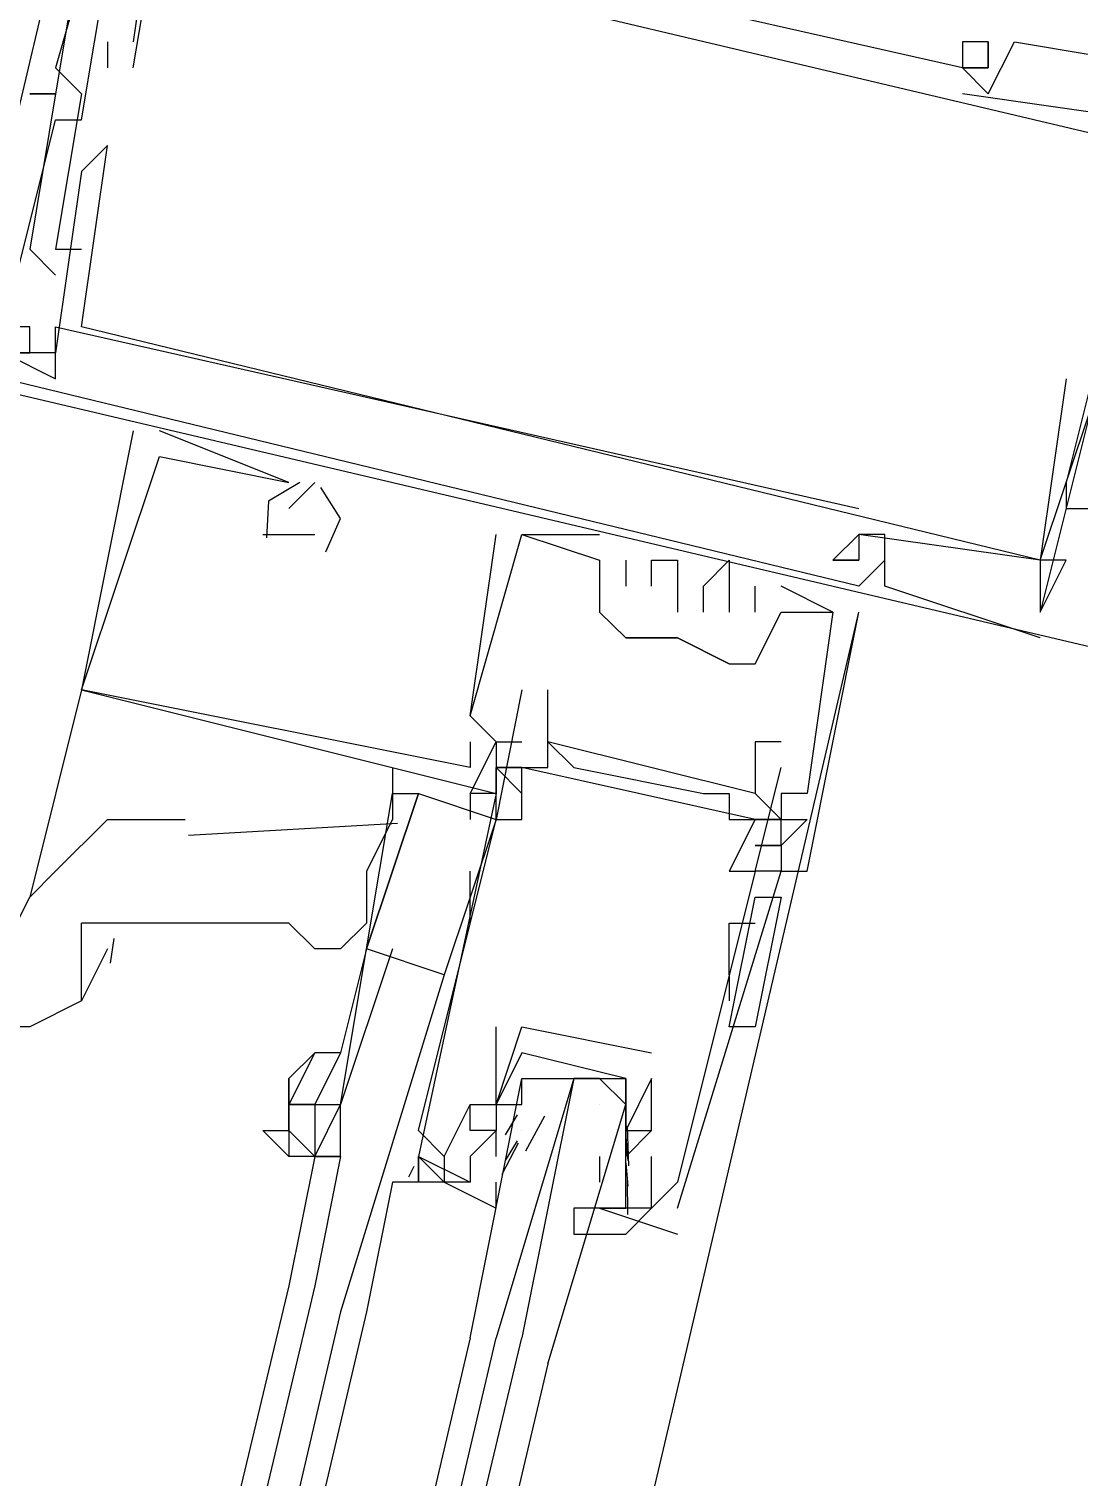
# Model space of a CAD drawing. Header units: feet. Extents: x -84 to 198, y -22 to 181.
# Drawn here: x 132.6 to 133.14, y 97.706 to 98.451 of the extents above; entities that cross this region are included whole.
import ezdxf

# ---------------------------------------------------------------- set-up
doc = ezdxf.new("R2010")
doc.units = ezdxf.units.FT
doc.layers.add('A-LINEA', color=7, linetype='CONTINUOUS')

msp = doc.modelspace()

# ---------------------------------------------------------------- linework, layer by layer
at = {"layer": 'A-LINEA'}
for p, q in [((134.4533, 106.2844), (130.5467, 89.7378)), ((132.64, 98.4444), (132.64, 98.4311)), ((132.64, 98.4444), (132.64, 98.4444)), ((132.64, 98.4444), (132.64, 98.4311)), ((132.64, 98.4444), (132.64, 98.4444)), ((132.64, 98.4444), (132.64, 98.4311)), ((132.64, 98.4444), (132.64, 98.4444)), ((132.6533, 98.4444), (132.6533, 98.4444)), ((132.6533, 98.4444), (132.6533, 98.4444)), ((132.6533, 98.4444), (132.6533, 98.4444)), ((133.08, 98.4444), (133.08, 98.4444)), ((133.08, 98.4444), (133.08, 98.4444)), ((133.08, 98.4444), (133.08, 98.4444)), ((133.0933, 98.4444), (133.0933, 98.4444)), ((133.0933, 98.4444), (133.0933, 98.4444)), ((133.0933, 98.4444), (133.0933, 98.4444)), ((133.0933, 98.4444), (133.0933, 98.4444)), ((133.0933, 98.4444), (133.0933, 98.4444)), ((133.0933, 98.4444), (133.0933, 98.4444)), ((133.1067, 98.4444), (133.1067, 98.4444)), ((133.1067, 98.4444), (133.1067, 98.4444)), ((133.1067, 98.4444), (133.1067, 98.4444)), ((132.6133, 98.4311), (132.6133, 98.4311)), ((132.6133, 98.4311), (132.6133, 98.4311)), ((132.6133, 98.4311), (132.6133, 98.4311)), ((132.64, 98.4311), (132.64, 98.4311)), ((132.64, 98.4311), (132.64, 98.4311)), ((132.64, 98.4311), (132.64, 98.4311)), ((132.6533, 98.4311), (132.6533, 98.4311)), ((132.6533, 98.4311), (132.6533, 98.4311)), ((132.6533, 98.4311), (132.6533, 98.4311)), ((133.08, 98.4311), (133.08, 98.4311)), ((133.08, 98.4311), (133.08, 98.4311)), ((133.08, 98.4311), (133.08, 98.4311)), ((133.08, 98.4311), (133.08, 98.4311)), ((133.08, 98.4311), (133.08, 98.4311)), ((133.08, 98.4311), (133.08, 98.4311)), ((133.08, 98.4311), (133.08, 98.4311)), ((133.08, 98.4311), (133.08, 98.4311)), ((133.08, 98.4311), (133.08, 98.4311)), ((133.0933, 98.4311), (133.0933, 98.4311)), ((133.0933, 98.4311), (133.0933, 98.4311)), ((133.0933, 98.4311), (133.0933, 98.4311)), ((133.0933, 98.4311), (133.0933, 98.4311)), ((133.0933, 98.4311), (133.0933, 98.4311)), ((133.0933, 98.4311), (133.0933, 98.4311)), ((132.6, 98.4178), (132.6, 98.4178)), ((132.6, 98.4178), (132.6, 98.4178)), ((132.6, 98.4178), (132.6, 98.4178)), ((132.6, 98.4178), (132.6, 98.4178)), ((132.6, 98.4178), (132.6, 98.4178)), ((132.6, 98.4178), (132.6, 98.4178)), ((132.6133, 98.4178), (132.6133, 98.4178)), ((132.6133, 98.4178), (132.6133, 98.4178)), ((132.6133, 98.4178), (132.6133, 98.4178)), ((132.6133, 98.4178), (132.6133, 98.4178)), ((132.6133, 98.4178), (132.6133, 98.4178)), ((132.6133, 98.4178), (132.6133, 98.4178)), ((132.6267, 98.4178), (132.6267, 98.4178)), ((132.6267, 98.4178), (132.6267, 98.4178)), ((132.6267, 98.4178), (132.6267, 98.4178)), ((133.08, 98.4178), (133.08, 98.4178)), ((133.08, 98.4178), (133.08, 98.4178)), ((133.08, 98.4178), (133.08, 98.4178)), ((133.0933, 98.4178), (133.0933, 98.4178)), ((133.0933, 98.4178), (133.0933, 98.4178)), ((133.0933, 98.4178), (133.0933, 98.4178)), ((132.6133, 98.4044), (132.6133, 98.4044)), ((132.6133, 98.4044), (132.6133, 98.4044)), ((132.6133, 98.4044), (132.6133, 98.4044)), ((132.6267, 98.4044), (132.6267, 98.4044)), ((132.6267, 98.4044), (132.6267, 98.4044)), ((132.6267, 98.4044), (132.6267, 98.4044)), ((132.64, 98.3911), (132.64, 98.3911)), ((132.64, 98.3911), (132.64, 98.3911)), ((132.64, 98.3911), (132.64, 98.3911)), ((132.64, 98.3911), (132.64, 98.3911)), ((132.64, 98.3911), (132.64, 98.3911)), ((132.64, 98.3911), (132.64, 98.3911)), ((132.6267, 98.3778), (132.6267, 98.3778)), ((132.6267, 98.3778), (132.6267, 98.3778)), ((132.6267, 98.3778), (132.6267, 98.3778)), ((132.6267, 98.3778), (132.6267, 98.3778)), ((132.6267, 98.3778), (132.6267, 98.3778)), ((132.6267, 98.3778), (132.6267, 98.3778)), ((132.6, 98.3378), (132.6, 98.3378)), ((132.6, 98.3378), (132.6, 98.3378)), ((132.6, 98.3378), (132.6, 98.3378)), ((132.6133, 98.3378), (132.6133, 98.3378)), ((132.6133, 98.3378), (132.6133, 98.3378)), ((132.6133, 98.3378), (132.6133, 98.3378)), ((132.6133, 98.3378), (132.6133, 98.3378)), ((132.6133, 98.3378), (132.6133, 98.3378)), ((132.6133, 98.3378), (132.6133, 98.3378)), ((132.6267, 98.3378), (132.6267, 98.3378)), ((132.6267, 98.3378), (132.6267, 98.3378)), ((132.6267, 98.3378), (132.6267, 98.3378)), ((132.6133, 98.3244), (132.6133, 98.3244)), ((132.6133, 98.3244), (132.6133, 98.3244)), ((132.6133, 98.3244), (132.6133, 98.3244)), ((132.6, 98.2978), (132.6, 98.2978)), ((132.6, 98.2978), (132.6, 98.2978)), ((132.6, 98.2978), (132.6, 98.2978)), ((132.6133, 98.2978), (132.6133, 98.2978)), ((132.6133, 98.2978), (132.6133, 98.2978)), ((132.6133, 98.2978), (132.6133, 98.2978)), ((132.6133, 98.2978), (132.6133, 98.2978)), ((132.6133, 98.2978), (132.6133, 98.2978)), ((132.6133, 98.2978), (132.6133, 98.2978)), ((132.6267, 98.2978), (132.6267, 98.2978)), ((132.6267, 98.2978), (132.6267, 98.2978)), ((132.6267, 98.2978), (132.6267, 98.2978)), ((132.6267, 98.2978), (132.6267, 98.2978)), ((132.6267, 98.2978), (132.6267, 98.2978)), ((132.6267, 98.2978), (132.6267, 98.2978)), ((132.6, 98.2844), (132.6, 98.2844)), ((132.6, 98.2844), (132.6, 98.2844)), ((132.6, 98.2844), (132.6, 98.2844)), ((132.6133, 98.2844), (132.6133, 98.2844)), ((132.6133, 98.2844), (132.6133, 98.2844)), ((132.6133, 98.2844), (132.6133, 98.2844)), ((132.6133, 98.2844), (132.6133, 98.2844)), ((132.6133, 98.2844), (132.6133, 98.2844)), ((132.6133, 98.2844), (132.6133, 98.2844)), ((132.6133, 98.2711), (132.6133, 98.2711)), ((132.6133, 98.2711), (132.6133, 98.2711)), ((132.6133, 98.2711), (132.6133, 98.2711)), ((132.6133, 98.2711), (132.6133, 98.2711)), ((132.6133, 98.2711), (132.6133, 98.2711)), ((132.6133, 98.2711), (132.6133, 98.2711)), ((133.1333, 98.2711), (133.1333, 98.2711)), ((133.1333, 98.2711), (133.1333, 98.2711)), ((133.1333, 98.2711), (133.1333, 98.2711)), ((133.1333, 98.2711), (133.1333, 98.2711)), ((133.1333, 98.2711), (133.1333, 98.2711)), ((133.1333, 98.2711), (133.1333, 98.2711)), ((132.6533, 98.2444), (132.6533, 98.2444)), ((132.6533, 98.2444), (132.6533, 98.2444)), ((132.6533, 98.2444), (132.6533, 98.2444)), ((132.7333, 98.2178), (132.6667, 98.2444)), ((132.6667, 98.2444), (132.6667, 98.2444)), ((132.7333, 98.2178), (132.6667, 98.2444)), ((132.6667, 98.2444), (132.6667, 98.2444)), ((132.7333, 98.2178), (132.6667, 98.2444)), ((132.6667, 98.2444), (132.6667, 98.2444)), ((132.6533, 98.2311), (132.6533, 98.2311)), ((132.6533, 98.2311), (132.6533, 98.2311)), ((132.6533, 98.2311), (132.6533, 98.2311)), ((132.6667, 98.2311), (132.6667, 98.2311)), ((132.6667, 98.2311), (132.6667, 98.2311)), ((132.6667, 98.2311), (132.6667, 98.2311)), ((132.7467, 98.2178), (132.7333, 98.2044)), ((132.7333, 98.2178), (132.7333, 98.2178)), ((132.7333, 98.2178), (132.7333, 98.2178)), ((132.7467, 98.2178), (132.7333, 98.2044)), ((132.7333, 98.2178), (132.7333, 98.2178)), ((132.7333, 98.2178), (132.7333, 98.2178)), ((132.7467, 98.2178), (132.7333, 98.2044)), ((132.7333, 98.2178), (132.7333, 98.2178)), ((132.7333, 98.2178), (132.7333, 98.2178)), ((132.7467, 98.2178), (132.7467, 98.2178)), ((132.7467, 98.2178), (132.7467, 98.2178)), ((132.7467, 98.2178), (132.7467, 98.2178)), ((133.1333, 98.2178), (133.1333, 98.2178)), ((133.1333, 98.2178), (133.1333, 98.2178)), ((133.1333, 98.2178), (133.1333, 98.2178)), ((132.7333, 98.2044), (132.7333, 98.2044)), ((132.7333, 98.2044), (132.7333, 98.2044)), ((132.7333, 98.2044), (132.7333, 98.2044)), ((132.7333, 98.2044), (132.7333, 98.2044)), ((132.7333, 98.2044), (132.7333, 98.2044)), ((132.7333, 98.2044), (132.7333, 98.2044)), ((133.0267, 98.2044), (133.0267, 98.2044)), ((133.0267, 98.2044), (133.0267, 98.2044)), ((133.0267, 98.2044), (133.0267, 98.2044)), ((133.0267, 98.2044), (133.0267, 98.2044)), ((133.0267, 98.2044), (133.0267, 98.2044)), ((133.0267, 98.2044), (133.0267, 98.2044)), ((133.1333, 98.2044), (133.1333, 98.2044)), ((133.1333, 98.2044), (133.1333, 98.2044)), ((133.1333, 98.2044), (133.1333, 98.2044)), ((132.72, 98.1911), (132.7333, 98.1911)), ((132.72, 98.1911), (132.72, 98.1911)), ((132.72, 98.1911), (132.7333, 98.1911)), ((132.72, 98.1911), (132.72, 98.1911)), ((132.72, 98.1911), (132.7333, 98.1911)), ((132.72, 98.1911), (132.72, 98.1911)), ((132.7333, 98.1911), (132.7467, 98.1911)), ((132.7333, 98.1911), (132.7333, 98.1911)), ((132.7333, 98.1911), (132.7467, 98.1911)), ((132.7333, 98.1911), (132.7333, 98.1911)), ((132.7333, 98.1911), (132.7467, 98.1911)), ((132.7333, 98.1911), (132.7333, 98.1911)), ((132.7467, 98.1911), (132.7467, 98.1911)), ((132.7467, 98.1911), (132.7467, 98.1911)), ((132.7467, 98.1911), (132.7467, 98.1911)), ((132.84, 98.1911), (132.84, 98.1911)), ((132.84, 98.1911), (132.84, 98.1911)), ((132.84, 98.1911), (132.84, 98.1911)), ((132.8533, 98.1911), (132.8533, 98.1911)), ((132.8533, 98.1911), (132.8533, 98.1911)), ((132.8533, 98.1911), (132.8533, 98.1911)), ((132.8533, 98.1911), (132.8533, 98.1911)), ((132.8533, 98.1911), (132.8533, 98.1911)), ((132.8533, 98.1911), (132.8533, 98.1911)), ((132.8933, 98.1911), (132.8933, 98.1911)), ((132.8933, 98.1911), (132.8933, 98.1911)), ((132.8933, 98.1911), (132.8933, 98.1911)), ((133.0267, 98.1911), (133.0267, 98.1911)), ((133.0267, 98.1911), (133.0267, 98.1911)), ((133.0267, 98.1911), (133.0267, 98.1911)), ((133.0267, 98.1911), (133.0267, 98.1911)), ((133.0267, 98.1911), (133.0267, 98.1911)), ((133.0267, 98.1911), (133.0267, 98.1911)), ((133.0267, 98.1911), (133.0267, 98.1911)), ((133.0267, 98.1911), (133.0267, 98.1911)), ((133.0267, 98.1911), (133.0267, 98.1911)), ((133.0267, 98.1911), (133.0267, 98.1911)), ((133.0267, 98.1911), (133.0267, 98.1911)), ((133.0267, 98.1911), (133.0267, 98.1911)), ((133.0267, 98.1911), (133.0267, 98.1911)), ((133.0267, 98.1911), (133.0267, 98.1911)), ((133.0267, 98.1911), (133.0267, 98.1911)), ((133.04, 98.1911), (133.04, 98.1911)), ((133.04, 98.1911), (133.04, 98.1911)), ((133.04, 98.1911), (133.04, 98.1911)), ((132.8933, 98.1778), (132.8933, 98.1778)), ((132.8933, 98.1778), (132.8933, 98.1778)), ((132.8933, 98.1778), (132.8933, 98.1778)), ((132.8933, 98.1778), (132.8933, 98.1778)), ((132.8933, 98.1778), (132.8933, 98.1778)), ((132.8933, 98.1778), (132.8933, 98.1778)), ((132.9067, 98.1778), (132.9067, 98.1778)), ((132.9067, 98.1778), (132.9067, 98.1778)), ((132.9067, 98.1778), (132.9067, 98.1778)), ((132.92, 98.1778), (132.92, 98.1778)), ((132.92, 98.1778), (132.92, 98.1778)), ((132.92, 98.1778), (132.92, 98.1778)), ((132.9333, 98.1778), (132.9333, 98.1778)), ((132.9333, 98.1778), (132.9333, 98.1778)), ((132.9333, 98.1778), (132.9333, 98.1778)), ((132.96, 98.1778), (132.96, 98.1778)), ((132.96, 98.1778), (132.96, 98.1778)), ((132.96, 98.1778), (132.96, 98.1778)), ((133.0133, 98.1778), (133.0133, 98.1778)), ((133.0133, 98.1778), (133.0133, 98.1778)), ((133.0133, 98.1778), (133.0133, 98.1778)), ((133.0133, 98.1778), (133.0133, 98.1778)), ((133.0133, 98.1778), (133.0133, 98.1778)), ((133.0133, 98.1778), (133.0133, 98.1778)), ((133.0267, 98.1778), (133.0267, 98.1778)), ((133.0267, 98.1778), (133.0267, 98.1778)), ((133.0267, 98.1778), (133.0267, 98.1778)), ((133.0267, 98.1778), (133.0267, 98.1778)), ((133.0267, 98.1778), (133.0267, 98.1778)), ((133.0267, 98.1778), (133.0267, 98.1778)), ((133.0267, 98.1778), (133.0267, 98.1778)), ((133.0267, 98.1778), (133.0267, 98.1778)), ((133.0267, 98.1778), (133.0267, 98.1778)), ((133.04, 98.1778), (133.04, 98.1778)), ((133.04, 98.1778), (133.04, 98.1778)), ((133.04, 98.1778), (133.04, 98.1778)), ((133.12, 98.1778), (133.12, 98.1778)), ((133.12, 98.1778), (133.12, 98.1778)), ((133.12, 98.1778), (133.12, 98.1778)), ((133.12, 98.1778), (133.12, 98.1778)), ((133.12, 98.1778), (133.12, 98.1778)), ((133.12, 98.1778), (133.12, 98.1778)), ((133.12, 98.1778), (133.12, 98.1778)), ((133.12, 98.1778), (133.12, 98.1778)), ((133.12, 98.1778), (133.12, 98.1778)), ((133.12, 98.1778), (133.12, 98.1778)), ((133.12, 98.1778), (133.12, 98.1778)), ((133.12, 98.1778), (133.12, 98.1778)), ((133.12, 98.1778), (133.12, 98.1778)), ((133.12, 98.1778), (133.12, 98.1778)), ((133.12, 98.1778), (133.12, 98.1778)), ((133.12, 98.1778), (133.12, 98.1778)), ((133.12, 98.1778), (133.12, 98.1778)), ((133.12, 98.1778), (133.12, 98.1778)), ((133.1333, 98.1778), (133.1333, 98.1778)), ((133.1333, 98.1778), (133.1333, 98.1778)), ((133.1333, 98.1778), (133.1333, 98.1778)), ((133.1333, 98.1778), (133.1333, 98.1778)), ((133.1333, 98.1778), (133.1333, 98.1778)), ((133.1333, 98.1778), (133.1333, 98.1778)), ((132.9067, 98.1644), (132.9067, 98.1644)), ((132.9067, 98.1644), (132.9067, 98.1644)), ((132.9067, 98.1644), (132.9067, 98.1644)), ((132.92, 98.1644), (132.92, 98.1644)), ((132.92, 98.1644), (132.92, 98.1644)), ((132.92, 98.1644), (132.92, 98.1644)), ((132.9467, 98.1644), (132.9467, 98.1644)), ((132.9467, 98.1644), (132.9467, 98.1644)), ((132.9467, 98.1644), (132.9467, 98.1644)), ((132.9733, 98.1511), (132.9733, 98.1644)), ((132.9733, 98.1644), (132.9733, 98.1644)), ((132.9733, 98.1511), (132.9733, 98.1644)), ((132.9733, 98.1644), (132.9733, 98.1644)), ((132.9733, 98.1511), (132.9733, 98.1644)), ((132.9733, 98.1644), (132.9733, 98.1644)), ((132.9867, 98.1644), (132.9867, 98.1644)), ((132.9867, 98.1644), (132.9867, 98.1644)), ((132.9867, 98.1644), (132.9867, 98.1644)), ((133.0267, 98.1644), (133.0267, 98.1644)), ((133.0267, 98.1644), (133.0267, 98.1644)), ((133.0267, 98.1644), (133.0267, 98.1644)), ((133.04, 98.1644), (133.04, 98.1644)), ((133.04, 98.1644), (133.04, 98.1644)), ((133.04, 98.1644), (133.04, 98.1644)), ((132.8933, 98.1511), (132.8933, 98.1511)), ((132.8933, 98.1511), (132.8933, 98.1511)), ((132.8933, 98.1511), (132.8933, 98.1511)), ((132.9333, 98.1511), (132.9333, 98.1511)), ((132.9333, 98.1511), (132.9333, 98.1511)), ((132.9333, 98.1511), (132.9333, 98.1511)), ((132.9333, 97.7511), (133.0267, 98.1511)), ((132.9467, 98.1511), (132.9467, 98.1511)), ((132.9467, 98.1511), (132.9467, 98.1511)), ((132.9467, 98.1511), (132.9467, 98.1511)), ((132.96, 98.1511), (132.96, 98.1511)), ((132.96, 98.1511), (132.96, 98.1511)), ((132.96, 98.1511), (132.96, 98.1511)), ((132.9733, 98.1511), (132.9733, 98.1511)), ((132.9733, 98.1511), (132.9733, 98.1511)), ((132.9733, 98.1511), (132.9733, 98.1511)), ((132.9867, 98.1511), (132.9867, 98.1511)), ((132.9867, 98.1511), (132.9867, 98.1511)), ((132.9867, 98.1511), (132.9867, 98.1511)), ((132.9867, 98.1511), (132.9867, 98.1511)), ((132.9867, 98.1511), (132.9867, 98.1511)), ((132.9867, 98.1511), (132.9867, 98.1511)), ((133.0133, 98.1511), (133.0133, 98.1511)), ((133.0133, 98.1511), (133.0133, 98.1511)), ((133.0133, 98.1511), (133.0133, 98.1511)), ((133.0133, 98.1511), (133.0133, 98.1511)), ((133.0133, 98.1511), (133.0133, 98.1511)), ((133.0133, 98.1511), (133.0133, 98.1511)), ((133.0267, 98.1511), (133.0267, 98.1511)), ((133.0267, 98.1511), (133.0267, 98.1511)), ((133.0267, 98.1511), (133.0267, 98.1511)), ((133.12, 98.1511), (133.12, 98.1511)), ((133.12, 98.1511), (133.12, 98.1511)), ((133.12, 98.1511), (133.12, 98.1511)), ((133.12, 98.1511), (133.12, 98.1511)), ((133.12, 98.1511), (133.12, 98.1511)), ((133.12, 98.1511), (133.12, 98.1511)), ((133.12, 98.1511), (133.12, 98.1511)), ((133.12, 98.1511), (133.12, 98.1511)), ((133.12, 98.1511), (133.12, 98.1511)), ((132.9067, 98.1378), (132.9067, 98.1378)), ((132.9067, 98.1378), (132.9067, 98.1378)), ((132.9067, 98.1378), (132.9067, 98.1378)), ((132.9067, 98.1378), (132.9067, 98.1378)), ((132.9333, 98.1378), (132.9333, 98.1378)), ((132.9333, 98.1378), (132.9333, 98.1378)), ((132.9333, 98.1378), (132.9333, 98.1378)), ((132.9333, 98.1378), (132.9333, 98.1378)), ((132.9333, 98.1378), (132.9333, 98.1378)), ((133.12, 98.1378), (133.12, 98.1378)), ((133.12, 98.1378), (133.12, 98.1378)), ((133.12, 98.1378), (133.12, 98.1378)), ((132.96, 98.1244), (132.96, 98.1244)), ((132.96, 98.1244), (132.96, 98.1244)), ((132.96, 98.1244), (132.96, 98.1244)), ((132.9733, 98.1244), (132.9733, 98.1244)), ((132.9733, 98.1244), (132.9733, 98.1244)), ((132.9733, 98.1244), (132.9733, 98.1244)), ((132.6267, 98.1111), (132.6, 98.0044)), ((132.6267, 98.1111), (132.6267, 98.1111)), ((132.6267, 98.1111), (132.6267, 98.1111)), ((132.6267, 98.1111), (132.6267, 98.1111)), ((132.6267, 98.1111), (132.6267, 98.1111)), ((132.6267, 98.1111), (132.6267, 98.1111)), ((132.6267, 98.1111), (132.6267, 98.1111)), ((132.6267, 98.1111), (132.6267, 98.1111)), ((132.6267, 98.1111), (132.6267, 98.1111)), ((132.6267, 98.1111), (132.6267, 98.1111)), ((132.8533, 98.1111), (132.8533, 98.1111)), ((132.8667, 98.1111), (132.8667, 98.1111)), ((132.8267, 98.0978), (132.8267, 98.0978)), ((132.8267, 98.0978), (132.8267, 98.0978)), ((132.8267, 98.0978), (132.8267, 98.0978)), ((132.8267, 98.0978), (132.8267, 98.0978)), ((132.8267, 98.0978), (132.8267, 98.0978)), ((132.8267, 98.0978), (132.8267, 98.0978)), ((132.8667, 98.0978), (132.8667, 98.0978)), ((132.8267, 98.0844), (132.8267, 98.0844)), ((132.8267, 98.0844), (132.8267, 98.0844)), ((132.8267, 98.0844), (132.8267, 98.0844)), ((132.84, 98.0844), (132.8533, 98.0844)), ((132.84, 98.0844), (132.8533, 98.0844)), ((132.84, 98.0844), (132.8533, 98.0844)), ((132.84, 98.0844), (132.84, 98.0844)), ((132.84, 98.0844), (132.84, 98.0844)), ((132.84, 98.0844), (132.8533, 98.0844)), ((132.84, 98.0844), (132.8533, 98.0844)), ((132.84, 98.0844), (132.8533, 98.0844)), ((132.84, 98.0844), (132.84, 98.0844)), ((132.84, 98.0844), (132.84, 98.0844)), ((132.84, 98.0844), (132.8533, 98.0844)), ((132.84, 98.0844), (132.8533, 98.0844)), ((132.84, 98.0844), (132.8533, 98.0844)), ((132.84, 98.0844), (132.84, 98.0844)), ((132.84, 98.0844), (132.84, 98.0844)), ((132.8667, 98.0844), (132.8667, 98.0844)), ((132.8667, 98.0844), (132.8667, 98.0844)), ((132.9733, 98.0844), (132.9733, 98.0844)), ((132.9867, 98.0844), (132.9867, 98.0844)), ((132.7867, 98.0711), (132.7867, 98.0578)), ((132.8267, 98.0711), (132.8267, 98.0711)), ((132.8267, 98.0711), (132.8267, 98.0711)), ((132.8267, 98.0711), (132.8267, 98.0711)), ((132.84, 98.0711), (132.84, 98.0711)), ((132.84, 98.0711), (132.84, 98.0711)), ((132.84, 98.0711), (132.84, 98.0711)), ((132.84, 98.0711), (132.84, 98.0711)), ((132.84, 98.0711), (132.84, 98.0711)), ((132.84, 98.0711), (132.84, 98.0711)), ((132.8533, 98.0711), (132.8533, 98.0711)), ((132.9733, 98.0444), (132.8533, 98.0711)), ((132.9733, 98.0444), (132.8533, 98.0711)), ((132.9733, 98.0444), (132.8533, 98.0711)), ((132.8667, 98.0711), (132.8667, 98.0711)), ((132.88, 98.0711), (132.88, 98.0711)), ((132.9733, 98.0711), (132.9733, 98.0711)), ((132.9867, 98.0711), (132.9867, 98.0711)), ((132.8267, 98.0578), (132.8267, 98.0444)), ((132.8267, 98.0578), (132.8267, 98.0578)), ((132.8267, 98.0578), (132.8267, 98.0578)), ((132.8267, 98.0578), (132.8267, 98.0578)), ((132.84, 98.0578), (132.84, 98.0578)), ((132.84, 98.0578), (132.84, 98.0578)), ((132.84, 98.0578), (132.84, 98.0578)), ((132.84, 98.0578), (132.84, 98.0578)), ((132.84, 98.0578), (132.84, 98.0578)), ((132.84, 98.0578), (132.84, 98.0578)), ((132.84, 98.0578), (132.84, 98.0578)), ((132.9467, 98.0578), (132.9467, 98.0578)), ((132.96, 98.0578), (132.96, 98.0578)), ((132.9733, 98.0578), (132.9733, 98.0578)), ((132.9867, 98.0444), (132.9733, 98.0578)), ((132.9867, 98.0578), (132.9867, 98.0578)), ((132.9867, 98.0578), (132.9867, 98.0578)), ((132.9867, 98.0578), (132.9867, 98.0578)), ((133, 98.0578), (133, 98.0578)), ((133, 98.0578), (133, 98.0578)), ((133, 98.0578), (133, 98.0578)), ((132.7893, 98.0424), (132.6817, 98.0361)), ((132.84, 98.0444), (132.8133, 97.9644)), ((132.84, 98.0444), (132.84, 98.0444)), ((132.84, 98.0444), (132.84, 98.0444)), ((132.8533, 98.0444), (132.8533, 98.0444)), ((132.96, 98.0444), (132.96, 98.0444)), ((132.9733, 98.0444), (132.9733, 98.0444)), ((132.9867, 98.0444), (132.9733, 98.0444)), ((132.9867, 98.0444), (132.9867, 98.0444)), ((132.9867, 98.0444), (132.9867, 98.0444)), ((132.9867, 98.0444), (132.9867, 98.0444)), ((132.9867, 98.0444), (132.9867, 98.0444)), ((133, 98.0444), (133, 98.0444)), ((133, 98.0444), (133, 98.0444)), ((133, 98.0444), (133, 98.0444)), ((132.9867, 98.0311), (132.9733, 98.0311)), ((132.9867, 98.0311), (132.9733, 98.0311)), ((132.9867, 98.0311), (132.9867, 98.0311)), ((132.9867, 98.0311), (132.9867, 98.0311)), ((132.9867, 98.0311), (132.9867, 98.0311)), ((132.6133, 98.0178), (132.6133, 98.0178)), ((132.8267, 97.9911), (132.8267, 98.0178)), ((132.96, 98.0178), (132.96, 98.0178)), ((132.9733, 98.0178), (132.9733, 98.0178)), ((132.9733, 98.0178), (132.9733, 98.0178)), ((132.9867, 98.0178), (132.9867, 98.0178)), ((132.9867, 98.0178), (132.9867, 98.0178)), ((132.9867, 98.0178), (132.9867, 98.0178)), ((132.9867, 98.0178), (132.9867, 98.0178)), ((133, 98.0178), (133, 98.0178)), ((133, 98.0178), (133, 98.0178)), ((133, 98.0178), (133, 98.0178)), ((132.96, 97.9378), (132.9733, 98.0044)), ((132.96, 97.9378), (132.9733, 98.0044)), ((132.9867, 98.0044), (132.9867, 98.0044)), ((132.96, 97.9644), (132.96, 97.9911)), ((132.96, 97.9911), (132.9733, 97.9911)), ((132.6432, 97.9832), (132.6414, 97.9704)), ((132.64, 97.9778), (132.6267, 97.9511)), ((132.76, 97.9778), (132.76, 97.9778)), ((132.7733, 97.9778), (132.76, 97.9244)), ((132.7733, 97.9778), (132.7733, 97.9778)), ((132.7733, 97.9778), (132.7733, 97.9778)), ((132.8133, 97.9644), (132.76, 97.7911)), ((132.96, 97.9644), (132.96, 97.9511)), ((132.84, 97.8978), (132.84, 97.9378)), ((132.84, 97.9378), (132.84, 97.9378)), ((132.8533, 97.9378), (132.8533, 97.9378)), ((132.8533, 97.9378), (132.8533, 97.9378)), ((132.9733, 97.9378), (132.9733, 97.9378)), ((132.92, 97.9244), (132.92, 97.9244)), ((132.92, 97.9244), (132.92, 97.9244)), ((132.8533, 97.9111), (132.8533, 97.9111)), ((132.88, 97.9111), (132.88, 97.9111)), ((132.92, 97.9111), (132.92, 97.9111)), ((132.92, 97.9111), (132.92, 97.9111)), ((132.8267, 97.8978), (132.8267, 97.8978)), ((132.8267, 97.8978), (132.8267, 97.8978)), ((132.84, 97.8978), (132.84, 97.8978)), ((132.84, 97.8978), (132.84, 97.8978)), ((132.8449, 97.8822), (132.8511, 97.8924)), ((132.8533, 97.8978), (132.8533, 97.8978)), ((132.8553, 97.874), (132.865, 97.8919)), ((132.8933, 97.8978), (132.8933, 97.8978)), ((132.8, 97.8844), (132.8, 97.8844)), ((132.8267, 97.8844), (132.8267, 97.8844)), ((132.84, 97.8844), (132.84, 97.8844)), ((132.84, 97.8711), (132.84, 97.8844)), ((132.8533, 97.8844), (132.8533, 97.8844)), ((132.9067, 97.8844), (132.9067, 97.8844)), ((132.9067, 97.8844), (132.9067, 97.8844)), ((132.9075, 97.8867), (132.9081, 97.8663)), ((132.92, 97.8844), (132.92, 97.8844)), ((132.92, 97.8844), (132.92, 97.8844)), ((132.8431, 97.8619), (132.8515, 97.8781)), ((132.8449, 97.8689), (132.8511, 97.8791)), ((132.9068, 97.8809), (132.9078, 97.869)), ((132.7467, 97.8711), (132.7333, 97.8044)), ((132.76, 97.8711), (132.7467, 97.8044)), ((132.7467, 97.8711), (132.7467, 97.8711)), ((132.7467, 97.8711), (132.7467, 97.8711)), ((132.76, 97.8711), (132.76, 97.8711)), ((132.8, 97.8711), (132.8, 97.8711)), ((132.8133, 97.8711), (132.8133, 97.8711)), ((132.84, 97.8711), (132.84, 97.8711)), ((132.8933, 97.8711), (132.8933, 97.8578)), ((132.8933, 97.8711), (132.8933, 97.8711)), ((132.9067, 97.8711), (132.9067, 97.8711)), ((132.9067, 97.8711), (132.9067, 97.8711)), ((132.92, 97.8711), (132.92, 97.8711)), ((132.7951, 97.8605), (132.7979, 97.866)), ((132.7951, 97.8605), (132.7979, 97.866)), ((132.7951, 97.8605), (132.7979, 97.866)), ((132.9068, 97.8676), (132.9078, 97.8557)), ((132.7867, 97.8578), (132.7867, 97.8578)), ((132.7867, 97.8578), (132.7867, 97.8578)), ((132.7867, 97.8578), (132.7867, 97.8578)), ((132.8267, 97.8578), (132.8267, 97.8578)), ((132.8933, 97.8578), (132.8933, 97.8578)), ((132.9074, 97.8595), (132.9077, 97.8412)), ((132.9333, 97.8578), (132.9333, 97.8578)), ((132.8933, 97.8444), (132.8933, 97.8444)), ((132.9067, 97.8444), (132.9067, 97.8444)), ((132.92, 97.8444), (132.92, 97.8444)), ((132.9333, 97.8444), (132.9333, 97.8444)), ((132.9333, 97.8311), (132.9333, 97.8311)), ((132.7333, 97.8044), (131.9733, 94.6311)), ((132.7467, 97.8044), (131.9867, 94.6178)), ((132.76, 97.7911), (132.0133, 94.6178)), ((132.7733, 97.7911), (132.0267, 94.6178)), ((132.1867, 94.5778), (132.9333, 97.7511))]:
    msp.add_line(p, q, dxfattribs=at)
for points in [[(132.6533, 98.5511), (132.64, 98.5378), (132.6533, 98.5378), (132.6533, 98.5244), (132.64, 98.5244), (132.6133, 98.4311), (132.6267, 98.4178), (132.6133, 98.3378), (132.6267, 98.3378)], [(132.6533, 98.5511), (132.64, 98.5378), (132.6533, 98.5378), (132.6533, 98.5244), (132.64, 98.5244), (132.6133, 98.4311), (132.6267, 98.4178), (132.6133, 98.3378), (132.6267, 98.3378)], [(132.6533, 98.5511), (132.64, 98.5378), (132.6533, 98.5378), (132.6533, 98.5244), (132.64, 98.5244), (132.6133, 98.4311), (132.6267, 98.4178), (132.6133, 98.3378), (132.6267, 98.3378)], [(132.6667, 98.5244), (132.68, 98.5378), (132.6533, 98.5511), (132.64, 98.5378), (132.6667, 98.5378), (132.6533, 98.4444)], [(132.6667, 98.5244), (132.68, 98.5378), (132.6533, 98.5511), (132.64, 98.5378), (132.6667, 98.5378), (132.6533, 98.4444)], [(132.6667, 98.5244), (132.68, 98.5378), (132.6533, 98.5511), (132.64, 98.5378), (132.6667, 98.5378), (132.6533, 98.4444)], [(133.08, 98.4311), (133.0933, 98.4311), (133.0933, 98.4444), (133.08, 98.4444), (133.08, 98.4311), (132.6667, 98.5244)], [(133.08, 98.4311), (133.0933, 98.4311), (133.0933, 98.4444), (133.08, 98.4444), (133.08, 98.4311), (132.6667, 98.5244)], [(133.08, 98.4311), (133.0933, 98.4311), (133.0933, 98.4444), (133.08, 98.4444), (133.08, 98.4311), (132.6667, 98.5244)], [(132.6533, 98.4311), (132.6667, 98.5111), (133.1733, 98.3911), (133.1467, 98.3111), (133.1467, 98.3111), (133.16, 98.3111), (133.16, 98.3244), (133.1733, 98.3911)], [(132.6533, 98.4311), (132.6667, 98.5111), (133.1733, 98.3911), (133.1467, 98.3111), (133.1467, 98.3111), (133.16, 98.3111), (133.16, 98.3244), (133.1733, 98.3911)], [(132.6533, 98.4311), (132.6667, 98.5111), (133.1733, 98.3911), (133.1467, 98.3111), (133.1467, 98.3111), (133.16, 98.3111), (133.16, 98.3244), (133.1733, 98.3911)], [(132.6267, 98.4978), (132.6133, 98.4178), (132.6, 98.4178)], [(132.6267, 98.4978), (132.6133, 98.4178), (132.6, 98.4178)], [(132.6267, 98.4978), (132.6133, 98.4178), (132.6, 98.4178)], [(132.5733, 98.2711), (132.5867, 98.2844), (132.6, 98.2844), (132.6, 98.2978), (132.5867, 98.2978), (132.6133, 98.4044), (132.6267, 98.4044), (132.64, 98.4844)], [(132.5733, 98.2711), (132.5867, 98.2844), (132.6, 98.2844), (132.6, 98.2978), (132.5867, 98.2978), (132.6133, 98.4044), (132.6267, 98.4044), (132.64, 98.4844)], [(132.5733, 98.2711), (132.5867, 98.2844), (132.6, 98.2844), (132.6, 98.2978), (132.5867, 98.2978), (132.6133, 98.4044), (132.6267, 98.4044), (132.64, 98.4844)], [(133.0933, 98.4444), (133.08, 98.4444), (133.08, 98.4444), (133.08, 98.4311)], [(133.0933, 98.4444), (133.0933, 98.4311), (133.08, 98.4311), (133.0933, 98.4178), (133.1067, 98.4444), (133.1867, 98.4311), (133.1333, 98.2178), (133.1333, 98.2044), (133.1467, 98.2044)], [(133.0933, 98.4444), (133.08, 98.4444), (133.08, 98.4444), (133.08, 98.4311)], [(133.0933, 98.4444), (133.0933, 98.4311), (133.08, 98.4311), (133.0933, 98.4178), (133.1067, 98.4444), (133.1867, 98.4311), (133.1333, 98.2178), (133.1333, 98.2044), (133.1467, 98.2044)], [(133.0933, 98.4444), (133.08, 98.4444), (133.08, 98.4444), (133.08, 98.4311)], [(133.0933, 98.4444), (133.0933, 98.4311), (133.08, 98.4311), (133.0933, 98.4178), (133.1067, 98.4444), (133.1867, 98.4311), (133.1333, 98.2178), (133.1333, 98.2044), (133.1467, 98.2044)], [(133.1867, 98.4311), (133.1733, 98.4044), (133.08, 98.4178)], [(133.1867, 98.4311), (133.1733, 98.4044), (133.08, 98.4178)], [(133.1867, 98.4311), (133.1733, 98.4044), (133.08, 98.4178)], [(132.5867, 98.4178), (132.56, 98.2711), (133.24, 98.1111), (133.2267, 98.1111)], [(132.5867, 98.4178), (132.56, 98.2711), (133.24, 98.1111), (133.2267, 98.1111)], [(132.5867, 98.4178), (132.56, 98.2711), (133.24, 98.1111), (133.2267, 98.1111)], [(132.6, 98.4178), (132.6133, 98.4178), (132.6, 98.3378), (132.6133, 98.3244)], [(132.6, 98.4178), (132.6133, 98.4178), (132.6, 98.3378), (132.6133, 98.3244)], [(132.6, 98.4178), (132.6133, 98.4178), (132.6, 98.3378), (132.6133, 98.3244)], [(133.1333, 98.2711), (133.12, 98.1778), (132.6267, 98.2978), (132.64, 98.3911), (132.6267, 98.3778), (132.6133, 98.2844), (132.5867, 98.2844), (132.5867, 98.2711), (132.5867, 98.2844), (132.6133, 98.2711), (132.6133, 98.2978), (133.0267, 98.2044)], [(133.1333, 98.2711), (133.12, 98.1778), (132.6267, 98.2978), (132.64, 98.3911), (132.6267, 98.3778), (132.6133, 98.2844), (132.5867, 98.2844), (132.5867, 98.2711), (132.5867, 98.2844), (132.6133, 98.2711), (132.6133, 98.2978), (133.0267, 98.2044)], [(133.1333, 98.2711), (133.12, 98.1778), (132.6267, 98.2978), (132.64, 98.3911), (132.6267, 98.3778), (132.6133, 98.2844), (132.5867, 98.2844), (132.5867, 98.2711), (132.5867, 98.2844), (132.6133, 98.2711), (132.6133, 98.2978), (133.0267, 98.2044)], [(133.1333, 98.2711), (133.12, 98.1778), (132.6267, 98.2978), (132.64, 98.3911), (132.6267, 98.3778), (132.6133, 98.2844), (132.5867, 98.2844), (132.5867, 98.2711), (132.5867, 98.2844), (132.6133, 98.2711), (132.6133, 98.2978), (133.0267, 98.2044)], [(133.1333, 98.2711), (133.12, 98.1778), (132.6267, 98.2978), (132.64, 98.3911), (132.6267, 98.3778), (132.6133, 98.2844), (132.5867, 98.2844), (132.5867, 98.2711), (132.5867, 98.2844), (132.6133, 98.2711), (132.6133, 98.2978), (133.0267, 98.2044)], [(133.1333, 98.2711), (133.12, 98.1778), (132.6267, 98.2978), (132.64, 98.3911), (132.6267, 98.3778), (132.6133, 98.2844), (132.5867, 98.2844), (132.5867, 98.2711), (132.5867, 98.2844), (132.6133, 98.2711), (132.6133, 98.2978), (133.0267, 98.2044)], [(133.1867, 98.3644), (133.1733, 98.3644), (133.12, 98.1511)], [(133.1867, 98.3644), (133.1733, 98.3644), (133.12, 98.1511)], [(133.1867, 98.3644), (133.1733, 98.3644), (133.12, 98.1511)], [(133.04, 98.1778), (133.0267, 98.1644), (132.5867, 98.2711)], [(133.04, 98.1778), (133.0267, 98.1644), (132.5867, 98.2711)], [(133.04, 98.1778), (133.0267, 98.1644), (132.5867, 98.2711)], [(133.12, 98.1778), (133.12, 98.1511), (133.1333, 98.1778), (133.12, 98.1778), (133.1467, 98.2578), (133.1467, 98.2711), (133.1467, 98.2711)], [(133.12, 98.1778), (133.12, 98.1511), (133.1333, 98.1778), (133.12, 98.1778), (133.1467, 98.2578), (133.1467, 98.2711), (133.1467, 98.2711)], [(133.12, 98.1778), (133.12, 98.1511), (133.1333, 98.1778), (133.12, 98.1778), (133.1467, 98.2578), (133.1467, 98.2711), (133.1467, 98.2711)], [(133.12, 98.1778), (133.12, 98.1511), (133.1333, 98.1778), (133.12, 98.1778), (133.1467, 98.2578), (133.1467, 98.2711), (133.1467, 98.2711)], [(133.12, 98.1778), (133.12, 98.1511), (133.1333, 98.1778), (133.12, 98.1778), (133.1467, 98.2578), (133.1467, 98.2711), (133.1467, 98.2711)], [(133.12, 98.1778), (133.12, 98.1511), (133.1333, 98.1778), (133.12, 98.1778), (133.1467, 98.2578), (133.1467, 98.2711), (133.1467, 98.2711)], [(132.6533, 98.2444), (132.6267, 98.1111), (132.84, 98.0578), (132.84, 98.0711), (132.84, 98.0578), (132.8267, 98.0578), (132.84, 98.0844), (132.8267, 98.0978), (132.8533, 98.1911), (132.8933, 98.1778), (132.8933, 98.1511), (132.9067, 98.1378), (132.9333, 98.1378), (132.96, 98.1244), (132.9733, 98.1244), (132.9867, 98.1511), (133.0133, 98.1511), (133, 98.0578), (132.9867, 98.0578), (132.9867, 98.0444), (133, 98.0444), (132.9867, 98.0311), (132.9867, 98.0178), (133, 98.0178), (133.0267, 98.1511)], [(132.6533, 98.2444), (132.6267, 98.1111), (132.84, 98.0578), (132.84, 98.0711), (132.84, 98.0578), (132.8267, 98.0578), (132.84, 98.0844), (132.8267, 98.0978), (132.8533, 98.1911), (132.8933, 98.1778), (132.8933, 98.1511), (132.9067, 98.1378), (132.9333, 98.1378), (132.96, 98.1244), (132.9733, 98.1244), (132.9867, 98.1511), (133.0133, 98.1511), (133, 98.0578), (132.9867, 98.0578), (132.9867, 98.0444), (133, 98.0444), (132.9867, 98.0311), (132.9867, 98.0178), (133, 98.0178), (133.0267, 98.1511)], [(132.6533, 98.2444), (132.6267, 98.1111), (132.84, 98.0578), (132.84, 98.0711), (132.84, 98.0578), (132.8267, 98.0578), (132.84, 98.0844), (132.8267, 98.0978), (132.8533, 98.1911), (132.8933, 98.1778), (132.8933, 98.1511), (132.9067, 98.1378), (132.9333, 98.1378), (132.96, 98.1244), (132.9733, 98.1244), (132.9867, 98.1511), (133.0133, 98.1511), (133, 98.0578), (132.9867, 98.0578), (132.9867, 98.0444), (133, 98.0444), (132.9867, 98.0311), (132.9867, 98.0178), (133, 98.0178), (133.0267, 98.1511)], [(132.8267, 98.0844), (132.8267, 98.0711), (132.6267, 98.1111), (132.6667, 98.2311), (132.7333, 98.2178)], [(132.8267, 98.0844), (132.8267, 98.0711), (132.6267, 98.1111), (132.6667, 98.2311), (132.7333, 98.2178)], [(132.8267, 98.0844), (132.8267, 98.0711), (132.6267, 98.1111), (132.6667, 98.2311), (132.7333, 98.2178)], [(132.739, 98.2178), (132.7228, 98.2081), (132.7219, 98.1893)], [(132.739, 98.2178), (132.7228, 98.2081), (132.7219, 98.1893)], [(132.739, 98.2178), (132.7228, 98.2081), (132.7219, 98.1893)], [(132.7524, 98.1821), (132.7599, 98.1993), (132.7498, 98.2152)], [(132.7524, 98.1821), (132.7599, 98.1993), (132.7498, 98.2152)], [(132.7524, 98.1821), (132.7599, 98.1993), (132.7498, 98.2152)], [(132.8267, 98.0978), (132.8267, 98.0978), (132.84, 98.1911)], [(132.8267, 98.0978), (132.8267, 98.0978), (132.84, 98.1911)], [(132.8267, 98.0978), (132.8267, 98.0978), (132.84, 98.1911)], [(132.8533, 98.1911), (132.8533, 98.1911), (132.8933, 98.1911)], [(132.8533, 98.1911), (132.8533, 98.1911), (132.8933, 98.1911)], [(132.8533, 98.1911), (132.8533, 98.1911), (132.8933, 98.1911)], [(133.12, 98.1778), (133.0267, 98.1911), (133.0133, 98.1778), (133.0267, 98.1778)], [(133.0267, 98.1778), (133.0133, 98.1778), (133.0133, 98.1778), (133.0267, 98.1911)], [(133.12, 98.1778), (133.0267, 98.1911), (133.0133, 98.1778), (133.0267, 98.1778)], [(133.0267, 98.1778), (133.0133, 98.1778), (133.0133, 98.1778), (133.0267, 98.1911)], [(133.12, 98.1778), (133.0267, 98.1911), (133.0133, 98.1778), (133.0267, 98.1778)], [(133.0267, 98.1778), (133.0133, 98.1778), (133.0133, 98.1778), (133.0267, 98.1911)], [(133.12, 98.1778), (133.0267, 98.1911), (133.0133, 98.1778), (133.0267, 98.1778)], [(133.0267, 98.1778), (133.0133, 98.1778), (133.0133, 98.1778), (133.0267, 98.1911)], [(133.12, 98.1778), (133.0267, 98.1911), (133.0133, 98.1778), (133.0267, 98.1778)], [(133.0267, 98.1778), (133.0133, 98.1778), (133.0133, 98.1778), (133.0267, 98.1911)], [(133.12, 98.1778), (133.0267, 98.1911), (133.0133, 98.1778), (133.0267, 98.1778)], [(133.0267, 98.1778), (133.0133, 98.1778), (133.0133, 98.1778), (133.0267, 98.1911)], [(133.12, 98.1378), (133.04, 98.1644), (133.04, 98.1911), (133.0267, 98.1911), (133.0267, 98.1778)], [(133.12, 98.1378), (133.04, 98.1644), (133.04, 98.1911), (133.0267, 98.1911), (133.0267, 98.1778)], [(133.12, 98.1378), (133.04, 98.1644), (133.04, 98.1911), (133.0267, 98.1911), (133.0267, 98.1778)], [(132.9067, 98.1778), (132.9067, 98.1644), (132.9067, 98.1644)], [(132.9067, 98.1778), (132.9067, 98.1644), (132.9067, 98.1644)], [(132.9067, 98.1778), (132.9067, 98.1644), (132.9067, 98.1644)], [(132.92, 98.1644), (132.92, 98.1778), (132.9333, 98.1778), (132.9333, 98.1511), (132.9333, 98.1511)], [(132.92, 98.1644), (132.92, 98.1778), (132.9333, 98.1778), (132.9333, 98.1511), (132.9333, 98.1511)], [(132.92, 98.1644), (132.92, 98.1778), (132.9333, 98.1778), (132.9333, 98.1511), (132.9333, 98.1511)], [(132.9467, 98.1511), (132.9467, 98.1644), (132.96, 98.1778), (132.96, 98.1511), (132.96, 98.1511)], [(132.9467, 98.1511), (132.9467, 98.1644), (132.96, 98.1778), (132.96, 98.1511), (132.96, 98.1511)], [(132.9467, 98.1511), (132.9467, 98.1644), (132.96, 98.1778), (132.96, 98.1511), (132.96, 98.1511)], [(133.0133, 98.1511), (133.0133, 98.1511), (132.9867, 98.1644)], [(133.0133, 98.1511), (133.0133, 98.1511), (132.9867, 98.1644)], [(133.0133, 98.1511), (133.0133, 98.1511), (132.9867, 98.1644)], [(132.96, 98.1244), (132.9333, 98.1378), (132.9333, 98.1378), (132.9067, 98.1378)], [(132.8533, 98.1111), (132.84, 98.0444), (132.84, 98.0578)], [(132.9867, 98.0844), (132.9733, 98.0844), (132.9733, 98.0578), (132.8667, 98.0844), (132.8667, 98.1111)], [(132.8, 97.8844), (132.84, 98.0444), (132.8533, 98.0444), (132.8533, 98.0711), (132.8667, 98.0711), (132.8667, 98.0844), (132.88, 98.0711), (132.9467, 98.0578), (132.96, 98.0578), (132.96, 98.0444), (132.9733, 98.0444), (132.96, 98.0178), (132.9733, 98.0178), (132.9333, 97.8578), (132.92, 97.8444), (132.92, 97.8711)], [(132.84, 98.0578), (132.8267, 98.0578), (132.84, 98.0844), (132.84, 98.0844), (132.84, 98.0578)], [(132.84, 98.0578), (132.8267, 98.0578), (132.84, 98.0844), (132.84, 98.0844), (132.84, 98.0578)], [(132.84, 98.0578), (132.8267, 98.0578), (132.84, 98.0844), (132.84, 98.0844), (132.84, 98.0578)], [(132.8533, 98.0711), (132.84, 98.0711), (132.8533, 98.0578)], [(132.8533, 98.0578), (132.84, 98.0711), (132.8533, 98.0711)], [(132.84, 98.0711), (132.8533, 98.0711), (132.84, 98.0711), (132.8533, 98.0578)], [(132.8533, 98.0711), (132.84, 98.0711), (132.8533, 98.0578)], [(132.8533, 98.0578), (132.84, 98.0711), (132.8533, 98.0711)], [(132.84, 98.0711), (132.8533, 98.0711), (132.84, 98.0711), (132.8533, 98.0578)], [(132.8533, 98.0711), (132.84, 98.0711), (132.8533, 98.0578)], [(132.8533, 98.0578), (132.84, 98.0711), (132.8533, 98.0711)], [(132.84, 98.0711), (132.8533, 98.0711), (132.84, 98.0711), (132.8533, 98.0578)], [(132.9333, 97.8444), (132.9867, 98.0178), (132.9733, 98.0178), (132.9867, 98.0711)], [(132.7867, 98.0578), (132.7867, 98.0444), (132.7733, 98.0178), (132.7733, 97.9911), (132.76, 97.9778)], [(132.8133, 97.9644), (132.7733, 97.9778), (132.8, 98.0578), (132.84, 98.0444)], [(132.7733, 97.9778), (132.7733, 97.9778), (132.7867, 98.0578), (132.8, 98.0578), (132.7733, 97.9778), (132.7733, 97.9778), (132.7733, 97.9778)], [(132.84, 98.0578), (132.8, 97.8711), (132.8267, 97.8578)], [(132.5733, 97.9511), (132.5733, 97.9644), (132.5867, 97.9778), (132.6, 98.0044), (132.6133, 98.0178), (132.64, 98.0444), (132.68, 98.0444)], [(132.9733, 98.0444), (132.9867, 98.0444), (132.9733, 98.0444)], [(132.9733, 98.0444), (132.9867, 98.0444), (132.9733, 98.0444)], [(132.9867, 98.0311), (132.9867, 98.0311), (132.9867, 98.0311), (132.9867, 98.0444), (133, 98.0444), (132.9867, 98.0311)], [(132.9733, 98.0311), (132.9867, 98.0311), (132.9733, 98.0311)], [(132.9733, 98.0044), (132.9867, 98.0044), (132.9733, 97.9378), (132.96, 97.9378)], [(132.76, 97.9778), (132.7467, 97.9778), (132.7333, 97.9911), (132.72, 97.9911), (132.7067, 97.9911), (132.6933, 97.9911), (132.68, 97.9911), (132.6667, 97.9911), (132.6533, 97.9911), (132.64, 97.9911), (132.6267, 97.9911)], [(132.6267, 97.9511), (132.6267, 97.9644), (132.6267, 97.9911)], [(132.7867, 97.9778), (132.76, 97.8978), (132.76, 97.8978), (132.7733, 97.9778)], [(132.7733, 97.9778), (132.7733, 97.9778), (132.76, 97.9244)], [(132.6267, 97.9511), (132.6, 97.9378), (132.5733, 97.9378), (132.5733, 97.9511)], [(132.84, 97.8844), (132.8267, 97.8844), (132.8267, 97.8978), (132.84, 97.8978), (132.8533, 97.9378), (132.92, 97.9244)], [(132.8533, 97.9378), (132.8533, 97.9378), (132.92, 97.9244)], [(132.76, 97.9244), (132.76, 97.9244), (132.7467, 97.9244), (132.7333, 97.9111)], [(132.7467, 97.9244), (132.7333, 97.8978), (132.7467, 97.8978)], [(132.76, 97.9244), (132.7467, 97.8978), (132.7467, 97.8978), (132.76, 97.8978)], [(132.8533, 97.9244), (132.84, 97.8978), (132.84, 97.8844), (132.8267, 97.8711), (132.8267, 97.8578), (132.8133, 97.8578), (132.84, 97.8444), (132.84, 97.8578)], [(132.8933, 97.8444), (132.88, 97.8444), (132.88, 97.8311), (132.9067, 97.8311), (132.92, 97.8444), (132.8933, 97.8444), (132.9067, 97.8444), (132.9067, 97.8578), (132.9067, 97.8711), (132.9067, 97.8844), (132.9067, 97.9111), (132.8533, 97.9244)], [(132.7333, 97.9111), (132.7333, 97.9111), (132.7333, 97.8978)], [(132.7333, 97.8844), (132.7333, 97.8844), (132.7333, 97.8978), (132.7333, 97.8978), (132.7333, 97.8978), (132.7333, 97.9111)], [(132.8267, 97.7778), (132.8533, 97.9111), (132.8667, 97.9111), (132.88, 97.9111), (132.84, 97.7778)], [(132.84, 97.8978), (132.8533, 97.8978), (132.8533, 97.9111), (132.9067, 97.9111), (132.9067, 97.8978), (132.9067, 97.8844)], [(132.8667, 97.7644), (132.9067, 97.8978), (132.8933, 97.9111), (132.88, 97.9111), (132.8533, 97.7778)], [(132.92, 97.9111), (132.9067, 97.8844), (132.9067, 97.8711), (132.9067, 97.8844), (132.92, 97.8844), (132.9067, 97.8711)], [(132.92, 97.8844), (132.92, 97.8844), (132.92, 97.9111), (132.92, 97.9111)], [(132.7467, 97.8978), (132.7333, 97.8978), (132.7333, 97.8844), (132.7467, 97.8711)], [(132.7467, 97.8978), (132.7467, 97.8711), (132.7467, 97.8711), (132.76, 97.8978)], [(132.7467, 97.8711), (132.76, 97.8711), (132.76, 97.8978)], [(132.8, 97.8844), (132.8133, 97.8711), (132.8267, 97.8978), (132.8267, 97.8978)], [(132.76, 97.8711), (132.7467, 97.8711), (132.7467, 97.8711), (132.7333, 97.8711), (132.72, 97.8844)], [(132.72, 97.8844), (132.7333, 97.8844), (132.7333, 97.8711)], [(132.8133, 97.8711), (132.8133, 97.8578), (132.7867, 97.8578), (132.7733, 97.7911)], [(132.8133, 97.8711), (132.8133, 97.8578), (132.7867, 97.8578)], [(132.8133, 97.8711), (132.8133, 97.8578), (132.7867, 97.8578)], [(132.8, 97.8578), (132.8, 97.8711), (132.8, 97.8578), (132.8, 97.8711), (132.8133, 97.8578), (132.8, 97.8711)], [(132.8, 97.8578), (132.8, 97.8711), (132.8, 97.8578), (132.8, 97.8711), (132.8133, 97.8578), (132.8, 97.8711)], [(132.8, 97.8578), (132.8, 97.8711), (132.8, 97.8578), (132.8, 97.8711), (132.8133, 97.8578), (132.8, 97.8711)], [(132.9067, 97.8444), (132.8933, 97.8444), (132.9333, 97.8311)], [(132.8267, 97.7778), (132.0667, 94.5378), (132.08, 94.5378), (132.84, 97.7778)], [(132.8667, 97.7644), (132.1067, 94.5378), (132.0933, 94.5378), (132.08, 94.5378), (132.8533, 97.7778)]]:
    msp.add_lwpolyline(points, dxfattribs=at)

doc.saveas('drawing.dxf')
